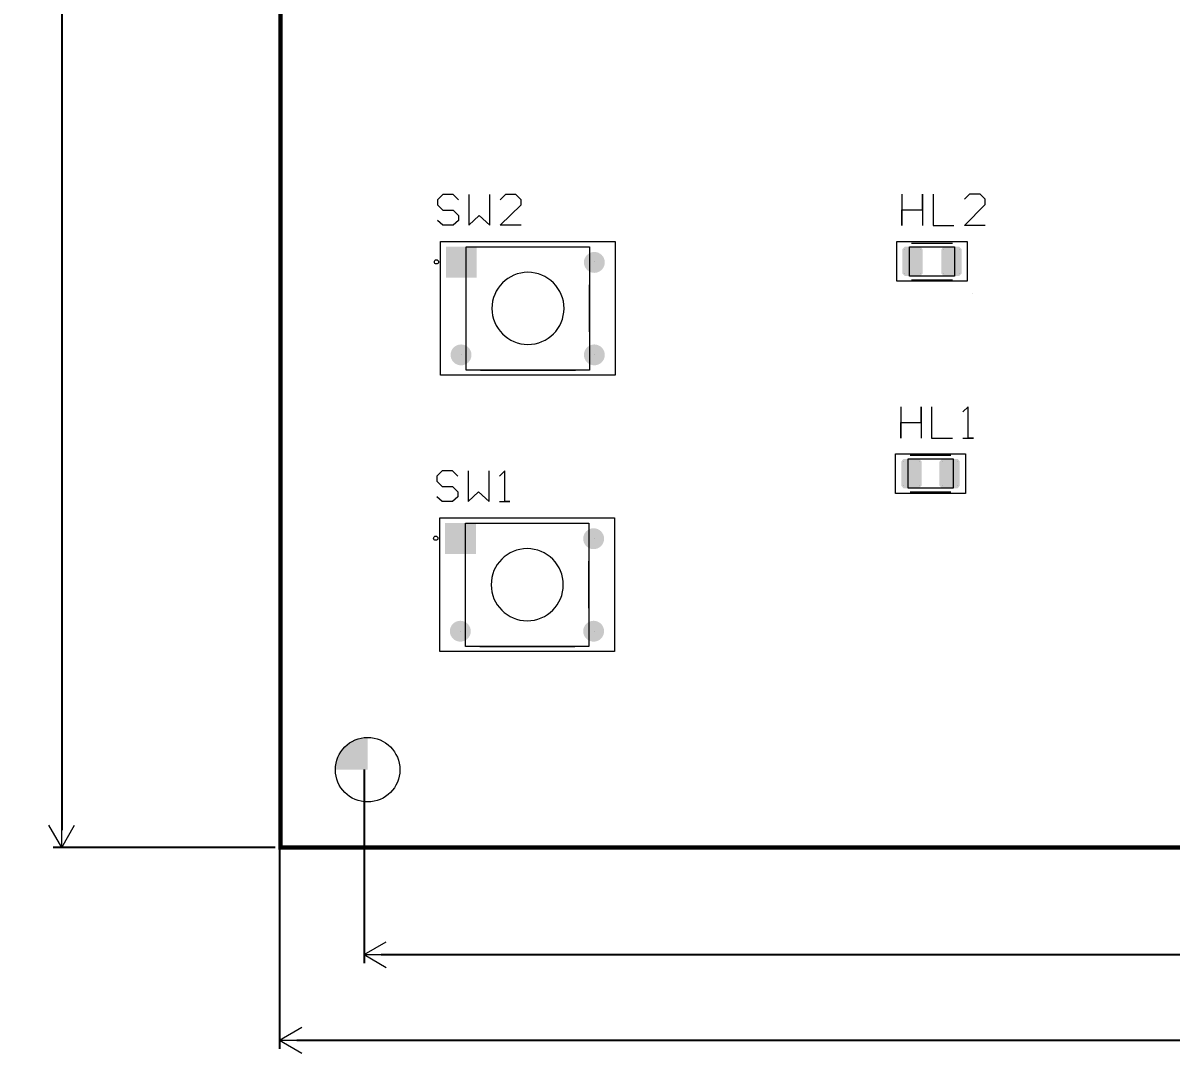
# Model space of a CAD drawing. Header units: inches. Extents: x 0 to 2654, y 0 to 957.
# Drawn here: x 2147.7 to 2314.5, y 609.4 to 759.1 of the extents above; entities that cross this region are included whole.
import ezdxf

# ---------------------------------------------------------------- set-up
doc = ezdxf.new("R2010")
doc.units = ezdxf.units.IN
doc.header["$MEASUREMENT"] = 0
doc.styles.get("Standard").update_dxf_attribs({"font": ''})
doc.styles.get('Standard').set_extended_font_data('GOST type A')
doc.dimstyles.new('ISO-25', dxfattribs={"dimtxt": 2.5, "dimasz": 2.5, "dimexe": 1.25, "dimexo": 0.625, "dimtad": 1, "dimtxsty": 'Standard', "dimcen": 2.5, "dimadec": 0, "dimazin": 0, "dimtfac": 1, "dimtmove": 0, "dimatfit": 3, "dimfxl": 1, "dimarcsym": 0})

# ---------------------------------------------------------------- blocks, each defined once
blk = doc.blocks.new('Arrow60')
at = {"lineweight": 9}
for q in [(-1.296, 0.748), (-1.497, 0), (-1.296, -0.748)]:
    blk.add_line((0, 0), q, dxfattribs=at)
blk = doc.blocks.new('*D123')
at = {"color": 0, "lineweight": -2, "transparency": 16777216}
for p, q in [((2186.27, 931.24), (2152.1, 931.24)), ((2153.35, 928.74), (2153.35, 641.74)), ((2184.38, 639.24), (2152.1, 639.24))]:
    blk.add_line(p, q, dxfattribs=at)
at = {"layer": 'Defpoints', "color": 0, "transparency": 16777216}
for p in [(2186.9, 931.24), (2153.35, 639.24), (2185.01, 639.24)]:
    blk.add_point(p, dxfattribs=at)
at = {"color": 0, "lineweight": -2, "transparency": 16777216, "xscale": 2.5, "yscale": 2.5, "zscale": 2.5}
for p, rotation in [((2153.35, 931.24), 90), ((2153.35, 639.24), 270)]:
    blk.add_blockref('Arrow60', p, dxfattribs=dict(at, rotation=rotation))
at = {"color": 0, "lineweight": 9, "transparency": 16777216, "insert": (2150.22, 785.24), "char_height": 3.5, "attachment_point": 5, "rotation": 90}
blk.add_mtext('{\\H1.42857x;100*}', dxfattribs=at)
blk = doc.blocks.new('*D124')
at = {"color": 0, "lineweight": -2, "transparency": 16777216}
for p, q in [((2185.01, 646.35), (2185.01, 609.98)), ((2485.27, 646.35), (2485.27, 609.98)), ((2187.51, 611.23), (2482.77, 611.23))]:
    blk.add_line(p, q, dxfattribs=at)
at = {"layer": 'Defpoints', "color": 0, "transparency": 16777216}
for p in [(2185.01, 646.98), (2485.27, 646.98), (2485.27, 611.23)]:
    blk.add_point(p, dxfattribs=at)
at = {"color": 0, "lineweight": -2, "transparency": 16777216, "xscale": 2.5, "yscale": 2.5, "zscale": 2.5, "rotation": 180}
blk.add_blockref('Arrow60', (2185.01, 611.23), dxfattribs=at)
at = {"color": 0, "lineweight": -2, "transparency": 16777216, "xscale": 2.5, "yscale": 2.5, "zscale": 2.5}
blk.add_blockref('Arrow60', (2485.27, 611.23), dxfattribs=at)
at = {"color": 0, "lineweight": 9, "transparency": 16777216, "insert": (2335.14, 614.36), "char_height": 3.5, "attachment_point": 5}
blk.add_mtext('{\\H1.42857x;100*}', dxfattribs=at)
blk = doc.blocks.new('*D125')
at = {"color": 0, "lineweight": -2, "transparency": 16777216}
for p, q in [((2197.28, 650.6), (2197.28, 622.43)), ((2474.18, 650.6), (2474.18, 622.43)), ((2199.78, 623.68), (2471.68, 623.68))]:
    blk.add_line(p, q, dxfattribs=at)
at = {"layer": 'Defpoints', "color": 0, "transparency": 16777216}
for p in [(2197.28, 651.23), (2474.18, 651.23), (2474.18, 623.68)]:
    blk.add_point(p, dxfattribs=at)
at = {"color": 0, "lineweight": -2, "transparency": 16777216, "xscale": 2.5, "yscale": 2.5, "zscale": 2.5, "rotation": 180}
blk.add_blockref('Arrow60', (2197.28, 623.68), dxfattribs=at)
at = {"color": 0, "lineweight": -2, "transparency": 16777216, "xscale": 2.5, "yscale": 2.5, "zscale": 2.5}
blk.add_blockref('Arrow60', (2474.18, 623.68), dxfattribs=at)
at = {"color": 0, "lineweight": 9, "transparency": 16777216, "insert": (2335.53, 626.81), "char_height": 3.5, "attachment_point": 5}
blk.add_mtext('{\\H1.42857x;90*}', dxfattribs=at)

msp = doc.modelspace()

# ---------------------------------------------------------------- hatches: boundary and pattern name
at = {"lineweight": 9, "transparency": 33554559}
for points in [[(2212.89401, 724.28958, 0.414425428), (2211.37385, 725.80973), (2211.37385, 725.80973, 0.413987269), (2209.85568, 724.29156), (2209.85568, 724.29156, 0.41442541), (2211.37559, 722.77116), (2211.37559, 722.77116, 0.414042102)], [(2212.89401, 724.28958, 0.414425428), (2211.37385, 725.80973), (2211.37385, 725.80973, 0.413987269), (2209.85568, 724.29156), (2209.85568, 724.29156, 0.41442541), (2211.37559, 722.77116), (2211.37559, 722.77116, 0.414042102)], [(2232.26574, 724.28958, 0.414425428), (2230.74559, 725.80973), (2230.74559, 725.80973, 0.413987269), (2229.22742, 724.29156), (2229.22742, 724.29156, 0.41442541), (2230.74732, 722.77116), (2230.74732, 722.77116, 0.414042102)], [(2232.26574, 724.28958, 0.414425428), (2230.74559, 725.80973), (2230.74559, 725.80973, 0.413987269), (2229.22742, 724.29156), (2229.22742, 724.29156, 0.41442541), (2230.74732, 722.77116), (2230.74732, 722.77116, 0.414042102)], [(2275.47666, 722.68613), (2275.85552, 722.30504), (2278.13587, 722.30504), (2278.43867, 722.68613), (2278.43867, 726.17988), (2278.13587, 726.55899), (2275.85552, 726.55899), (2275.47666, 726.17988)], [(2281.17445, 722.68613), (2281.47724, 722.30504), (2283.75759, 722.30504), (2284.1367, 722.68613), (2284.1367, 726.17988), (2283.75759, 726.55899), (2281.47724, 726.55899), (2281.17445, 726.17988)], [(2212.89401, 710.84434, 0.414459204), (2211.37385, 712.36424), (2211.37385, 712.36424, 0.414048475), (2209.85568, 710.84607), (2209.85568, 710.84607, 0.414406919), (2211.37559, 709.32589), (2211.37559, 709.32589, 0.414050962)], [(2212.89401, 710.84434, 0.414459204), (2211.37385, 712.36424), (2211.37385, 712.36424, 0.414048475), (2209.85568, 710.84607), (2209.85568, 710.84607, 0.414406919), (2211.37559, 709.32589), (2211.37559, 709.32589, 0.414050962)], [(2232.26574, 710.84434, 0.414459204), (2230.74559, 712.36424), (2230.74559, 712.36424, 0.414048475), (2229.22742, 710.84607), (2229.22742, 710.84607, 0.414406919), (2230.74732, 709.32589), (2230.74732, 709.32589, 0.414050962)], [(2232.26574, 710.84434, 0.414459204), (2230.74559, 712.36424), (2230.74559, 712.36424, 0.414048475), (2229.22742, 710.84607), (2229.22742, 710.84607, 0.414406919), (2230.74732, 709.32589), (2230.74732, 709.32589, 0.414050962)], [(2278.30605, 695.33923), (2277.92695, 695.72032), (2275.64659, 695.72032), (2275.3438, 695.33923), (2275.3438, 691.84548), (2275.64659, 691.46635), (2277.92695, 691.46635), (2278.30605, 691.84548)], [(2283.85121, 695.33923), (2283.54842, 695.72032), (2281.26806, 695.72032), (2280.8892, 695.33923), (2280.8892, 691.84548), (2281.26806, 691.46635), (2283.54842, 691.46635), (2283.85121, 691.84548)], [(2212.79151, 684.1237, 0.414425428), (2211.27136, 685.64385), (2211.27136, 685.64385, 0.414048475), (2209.75319, 684.12568), (2209.75319, 684.12568, 0.414513892), (2211.27334, 682.60528), (2211.27334, 682.60528, 0.414014683)], [(2212.79151, 684.1237, 0.414425428), (2211.27136, 685.64385), (2211.27136, 685.64385, 0.414048475), (2209.75319, 684.12568), (2209.75319, 684.12568, 0.414513892), (2211.27334, 682.60528), (2211.27334, 682.60528, 0.414014683)], [(2232.16325, 684.1237, 0.414425428), (2230.64309, 685.64385), (2230.64309, 685.64385, 0.413987269), (2229.12492, 684.12568), (2229.12492, 684.12568, 0.41442541), (2230.64483, 682.60528), (2230.64483, 682.60528, 0.414042102)], [(2232.16325, 684.1237, 0.414425428), (2230.64309, 685.64385), (2230.64309, 685.64385, 0.413987269), (2229.12492, 684.12568), (2229.12492, 684.12568, 0.41442541), (2230.64483, 682.60528), (2230.64483, 682.60528, 0.414042102)], [(2212.79151, 670.67845, 0.414459204), (2211.27136, 672.19836), (2211.27136, 672.19836, 0.414109678), (2209.75319, 670.68019), (2209.75319, 670.68019, 0.4144954), (2211.27334, 669.16001), (2211.27334, 669.16001, 0.414023544)], [(2212.79151, 670.67845, 0.414459204), (2211.27136, 672.19836), (2211.27136, 672.19836, 0.414109678), (2209.75319, 670.68019), (2209.75319, 670.68019, 0.4144954), (2211.27334, 669.16001), (2211.27334, 669.16001, 0.414023544)], [(2232.16325, 670.67845, 0.414459204), (2230.64309, 672.19836), (2230.64309, 672.19836, 0.414048475), (2229.12492, 670.68019), (2229.12492, 670.68019, 0.414406919), (2230.64483, 669.16001), (2230.64483, 669.16001, 0.414050962)], [(2232.16325, 670.67845, 0.414459204), (2230.64309, 672.19836), (2230.64309, 672.19836, 0.414048475), (2229.12492, 670.68019), (2229.12492, 670.68019, 0.414406919), (2230.64483, 669.16001), (2230.64483, 669.16001, 0.414050962)]]:
    msp.add_hatch(color=256, dxfattribs=at).paths.add_polyline_path(points)
at = {"lineweight": 9}
h = msp.add_hatch(color=256, dxfattribs=at)
h.dxf.hatch_style = 1
h.paths.add_polyline_path([(2197.80313, 650.54675), (2193.11563, 650.54675, -0.414213562), (2197.80313, 655.23425)])

# ---------------------------------------------------------------- linework, layer by layer
at = {"const_width": 0.65928}
msp.add_lwpolyline([(2185.15194, 639.23917), (2485.26708, 639.23917), (2485.26708, 931.24318), (2185.15194, 931.24318), (2185.15194, 639.23917)], dxfattribs=at)
at = {"lineweight": 9}
for points in [[(2210.99475, 733.40505), (2210.23479, 734.165), (2208.71464, 734.165), (2207.95617, 733.40505), (2207.95617, 732.64683), (2208.71464, 731.88663), (2210.23479, 731.88663), (2210.99475, 731.12643), (2210.99475, 730.36647), (2210.23479, 729.68433), (2208.71464, 729.68433), (2207.95617, 730.36647)], [(2212.51316, 734.165), (2212.51316, 729.68433), (2214.03307, 731.12643), (2215.55347, 729.68433), (2215.55347, 734.165)], [(2220.10997, 729.68433), (2217.07164, 729.68433), (2220.10997, 732.64683), (2220.10997, 733.40505), (2219.35199, 734.165), (2217.83159, 734.165), (2217.07164, 733.40505)], [(2275.40034, 734.23235), (2275.40034, 729.67363), (2275.40034, 731.952), (2278.43867, 731.952), (2278.43867, 734.23235), (2278.43867, 729.67363)], [(2279.95907, 734.23235), (2279.95907, 729.67363), (2282.99739, 729.67363)], [(2287.55612, 729.67363), (2284.51754, 729.67363), (2287.55612, 732.71195), (2287.55612, 733.47215), (2286.79592, 734.23235), (2285.27576, 734.23235), (2284.51754, 733.47215)], [(2214.4885, 726.56993), (2228.01204, 726.56993)], [(2275.85552, 726.17988), (2275.85552, 726.17988)], [(2276.84443, 727.09048), (2282.76869, 727.09048)], [(2278.13587, 726.17988), (2278.13587, 726.17988)], [(2281.47724, 726.17988), (2281.47724, 726.17988)], [(2283.75759, 726.17988), (2283.75759, 726.17988)], [(2208.10881, 724.36391), (2208.10881, 724.36391)], [(2230.82166, 724.3659), (2230.82166, 724.3659)], [(2230.82166, 724.3659), (2230.82166, 724.3659)], [(2275.85552, 722.68613), (2275.85552, 722.68613)], [(2278.13587, 722.68613), (2278.13587, 722.68613)], [(2281.47724, 722.68613), (2281.47724, 722.68613)], [(2283.75759, 722.68613), (2283.75759, 722.68613)], [(2212.13405, 714.18743), (2212.13405, 721.02428)], [(2230.06369, 714.18743), (2230.06369, 721.02428)], [(2276.84443, 721.77379), (2282.76869, 721.77379)], [(2285.65661, 719.72387), (2285.65661, 719.72387)], [(2226.34123, 717.60487), (2226.34123, 717.60487)], [(2226.34123, 717.60487), (2226.34123, 717.60487)], [(2211.37385, 710.84607), (2211.37385, 710.84607)], [(2211.37385, 710.84607), (2211.37385, 710.84607)], [(2230.82166, 710.84607), (2230.82166, 710.84607)], [(2230.82166, 710.84607), (2230.82166, 710.84607)], [(2214.1857, 708.64392), (2228.01204, 708.64392)], [(2275.2655, 703.31539), (2275.2655, 698.75691), (2275.2655, 701.03702), (2278.22974, 701.03702), (2278.22974, 703.31539), (2278.22974, 698.75691)], [(2279.74816, 703.31539), (2279.74816, 698.75691), (2282.78648, 698.75691)], [(2284.30663, 698.75691), (2285.82679, 698.75691), (2285.06659, 698.75691), (2285.06659, 703.31539), (2284.30663, 702.55544)], [(2276.63351, 696.25157), (2282.55976, 696.25157)], [(2210.89225, 693.23916), (2210.1323, 693.99912), (2208.6119, 693.99912), (2207.85393, 693.23916), (2207.85393, 692.48095), (2208.6119, 691.72074), (2210.1323, 691.72074), (2210.89225, 690.96054), (2210.89225, 690.20059), (2210.1323, 689.51844), (2208.6119, 689.51844), (2207.85393, 690.20059)], [(2212.41067, 693.99912), (2212.41067, 689.51844), (2213.93082, 690.96054), (2215.45073, 689.51844), (2215.45073, 693.99912)], [(2216.96915, 689.51844), (2218.4893, 689.51844), (2217.7291, 689.51844), (2217.7291, 693.99912), (2216.96915, 693.23916)], [(2217.7291, 693.99912), (2217.7291, 693.99912)], [(2275.64659, 695.33923), (2275.64659, 695.33923)], [(2277.92496, 695.33923), (2277.92496, 695.33923)], [(2281.26806, 695.33923), (2281.26806, 695.33923)], [(2283.54668, 695.33923), (2283.54668, 695.33923)], [(2275.64659, 691.84548), (2275.64659, 691.84548)], [(2276.63351, 690.93304), (2282.55976, 690.93304)], [(2277.92496, 691.84548), (2277.92496, 691.84548)], [(2281.26806, 691.84548), (2281.26806, 691.84548)], [(2283.54668, 691.84548), (2283.54668, 691.84548)], [(2214.386, 686.40405), (2227.90954, 686.40405)], [(2208.00631, 684.19803), (2208.00631, 684.19803)], [(2230.71916, 684.20001), (2230.71916, 684.20001)], [(2230.71916, 684.20001), (2230.71916, 684.20001)], [(2212.03131, 674.02155), (2212.03131, 680.8584)], [(2229.96119, 674.02155), (2229.96119, 680.8584)], [(2226.237, 677.43899), (2226.237, 677.43899)], [(2226.237, 677.43899), (2226.237, 677.43899)], [(2211.27136, 670.68019), (2211.27136, 670.68019)], [(2211.27136, 670.68019), (2211.27136, 670.68019)], [(2230.71916, 670.68019), (2230.71916, 670.68019)], [(2230.71916, 670.68019), (2230.71916, 670.68019)], [(2214.08321, 668.47804), (2227.90954, 668.47804)]]:
    msp.add_lwpolyline(points, dxfattribs=at)
for points in [[(2233.78589, 727.32815), (2233.78589, 707.88382), (2208.4116, 707.88382), (2208.4116, 727.32815)], [(2230.06369, 726.56993), (2230.06369, 708.64392), (2212.13405, 708.64392), (2212.13405, 726.56993)], [(2284.89665, 727.31919), (2284.89665, 721.54707), (2274.71646, 721.54707), (2274.71646, 727.31919)], [(2283.07346, 726.55899), (2283.07346, 722.30504), (2276.53965, 722.30504), (2276.53965, 726.55899)], [(2226.34123, 717.60487), (2226.34123, 717.60685)], [(2284.68574, 696.47854), (2284.68574, 690.70624), (2274.50753, 690.70624), (2274.50753, 696.47854)], [(2282.8628, 691.46635), (2276.33048, 691.46635), (2276.33048, 695.71834), (2282.8628, 695.71834)], [(2233.6834, 687.16227), (2233.6834, 667.71793), (2208.30911, 667.71793), (2208.30911, 687.16227)], [(2229.96119, 686.40405), (2229.96119, 668.47804), (2212.03131, 668.47804), (2212.03131, 686.40405)], [(2226.237, 677.43899), (2226.237, 677.44097)]]:
    msp.add_lwpolyline(points, close=True, dxfattribs=at)
for points in [[(2208.10683, 724.3659), (2208.10881, 724.36391, -0.41615857), (2207.80403, 724.05914, -0.412519322), (2207.49901, 724.3659, -0.415196887), (2207.80403, 724.66869, -0.41536792), (2208.10683, 724.3659)], [(2208.00433, 684.20001), (2208.00631, 684.19803, -0.416294131), (2207.70129, 683.89326, -0.412381227), (2207.39652, 684.20001, -0.415062253), (2207.70129, 684.5028, -0.415200178), (2208.00433, 684.20001)]]:
    msp.add_lwpolyline(points, format="xyb", dxfattribs=at)
for points in [[(2221.09887, 722.84748, 0.414176963), (2215.85626, 717.60685, 0.41403021), (2221.09887, 712.36251, 0.414189157), (2226.34123, 717.60487, 0.414214817)], [(2220.99439, 682.68159, 0.414169031), (2215.75203, 677.44097, 0.414022267), (2220.99439, 672.19663, 0.414197093), (2226.237, 677.43899, 0.414222753)]]:
    msp.add_lwpolyline(points, format="xyb", close=True, dxfattribs=at)
at = {"linetype": 'Continuous', "lineweight": 9}
msp.add_circle((2197.80313, 650.54675), 4.6875, dxfattribs=at)
at = {"lineweight": 9}
for centre, radius, start, end in [((2221.09821, 717.60553), 5.24194, 89.9927458, 179.9855862), ((2221.09876, 717.605), 5.24247, 359.9985232, 89.9987687), ((2221.10138, 717.60762), 5.24512, 180.0084584, 269.9725888), ((2221.09865, 717.60509), 5.24258, 270.0023871, 359.9976129), ((2220.99392, 677.4397), 5.24189, 89.9948757, 179.9861643), ((2220.99448, 677.43907), 5.24253, 359.9991011, 90.0008989), ((2220.9971, 677.44169), 5.24506, 180.0078814, 269.9704577), ((2220.99437, 677.43926), 5.24263, 270.0002569, 359.9970351)]:
    msp.add_arc(centre, radius, start, end, dxfattribs=at)
for points in [[(2208.10683, 724.36391), (2208.10881, 724.36391), (2208.10881, 724.36391), (2208.10881, 724.36391)], [(2208.00433, 684.19803), (2208.00631, 684.19803), (2208.00631, 684.19803), (2208.00631, 684.19803)]]:
    msp.add_open_spline(points, degree=3, dxfattribs=at)
at = {"lineweight": 9, "transparency": 33554559}
for points in [[(2209.17155, 722.08752), (2213.65401, 722.08752), (2209.17155, 726.56988), (2213.65401, 726.56988)], [(2209.17155, 722.08752), (2213.65401, 722.08752), (2209.17155, 726.56988), (2213.65401, 726.56988)], [(2209.06906, 681.92164), (2213.55152, 681.92164), (2209.06906, 686.404), (2213.55152, 686.404)], [(2209.06906, 681.92164), (2213.55152, 681.92164), (2209.06906, 686.404), (2213.55152, 686.404)]]:
    msp.add_solid(points, dxfattribs=at)

# ---------------------------------------------------------------- dimensions: what is measured, and where the dimension line sits
at = {"lineweight": 9}
dim = msp.add_linear_dim(base=(2153.34919, 639.23917), p1=(2186.8968, 931.24318), p2=(2185.00883, 639.23917), angle=90, text='{\\H1.42857x;100*}', dimstyle='ISO-25', override={"dimtxt": 3.5, "dimblk1": 'Arrow60', "dimblk2": 'Arrow60', "dimsah": 1}, dxfattribs=at)
dim.commit()
dim.dimension.update_dxf_attribs({"geometry": '*D123', "text_midpoint": (2150.2224, 785.24117)})
for base, p1, p2, text, picture, middle in [((2474.17574, 623.68019), (2197.27868, 651.2283), (2474.17574, 651.2283), '{\\H1.42857x;90*}', '*D125', (2335.52946, 623.68019)), ((2485.26708, 611.23036), (2185.00883, 646.97761), (2485.26708, 646.97761), '{\\H1.42857x;100*}', '*D124', (2335.13795, 611.23036))]:
    dim = msp.add_linear_dim(base=base, p1=p1, p2=p2, text=text, dimstyle='ISO-25', override={"dimtxt": 3.5, "dimblk1": 'Arrow60', "dimblk2": 'Arrow60', "dimsah": 1}, dxfattribs=at)
    dim.commit()
    dim.dimension.update_dxf_attribs({"geometry": picture, "text_midpoint": middle, "dimtype": 160})

doc.saveas('drawing.dxf')
